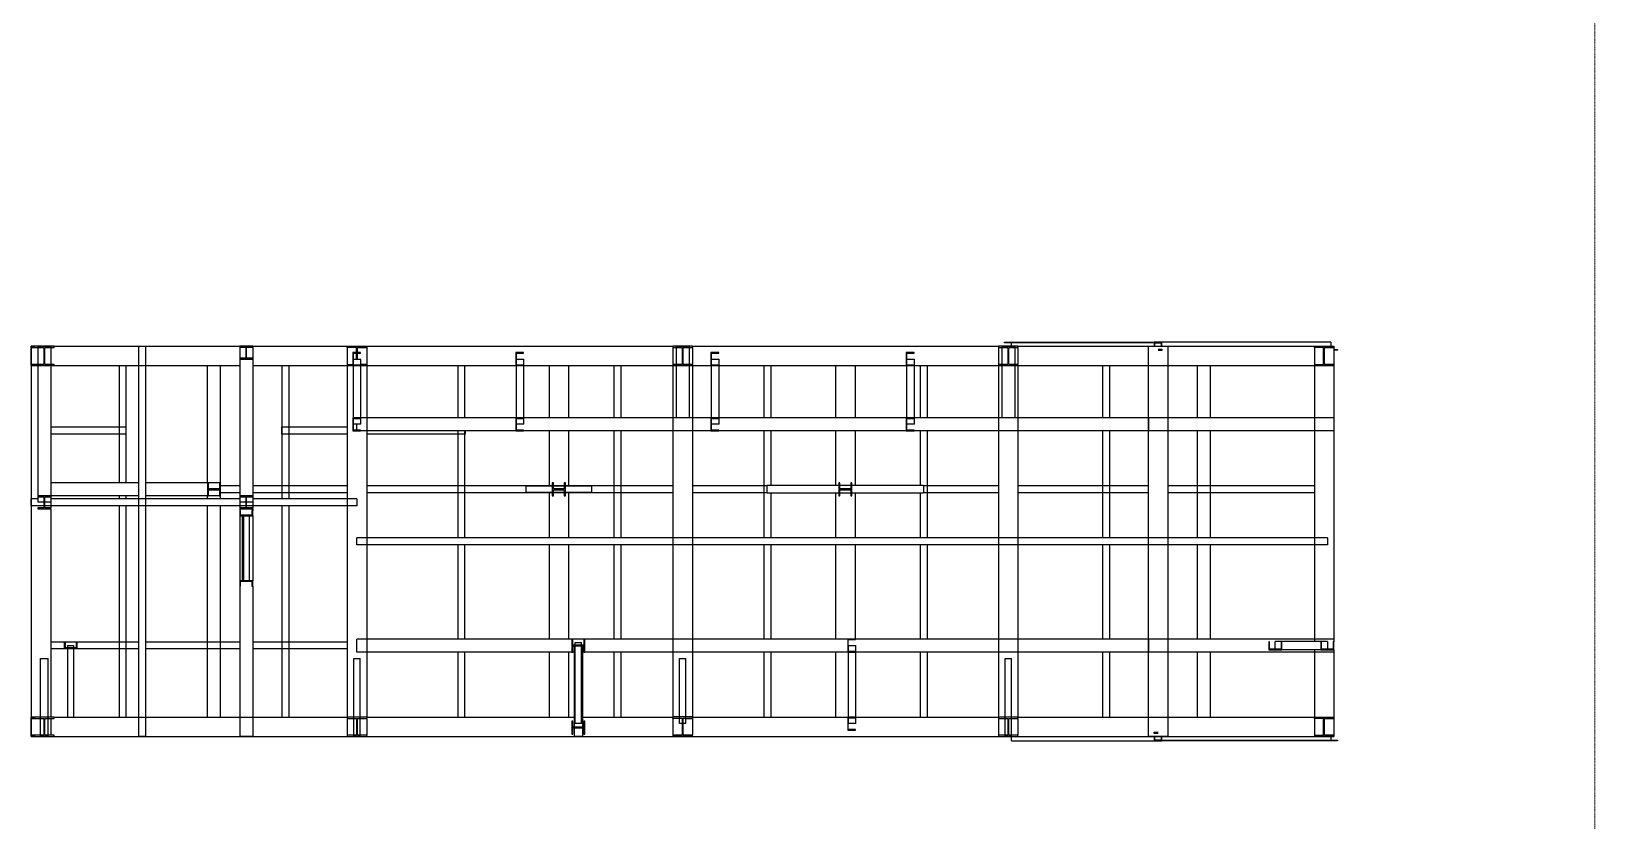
# Model space of a CAD drawing. Header units: inches. Extents: x 19 to 664121, y 34 to 210034.
# Drawn here: x 148952 to 160474, y 130746 to 136569 of the extents above; entities that cross this region are included whole.
import ezdxf

# ---------------------------------------------------------------- set-up
doc = ezdxf.new("R2010")
doc.units = ezdxf.units.IN
doc.header["$MEASUREMENT"] = 0
doc.linetypes.add('DIVIDE2', pattern=[0.625, 0.25, -0.125, 0, -0.125, 0, -0.125])
doc.layers.add('CABLEROUTEALL-EMBED 1_DWG$0$DwgTemplate', color=7, linetype='Continuous')
doc.layers.add('Layout', color=6, linetype='Continuous', lineweight=20)

msp = doc.modelspace()

# ---------------------------------------------------------------- linework, layer by layer
at = {"layer": 'CABLEROUTEALL-EMBED 1_DWG$0$DwgTemplate', "color": 252, "linetype": 'Continuous'}
for p, q in [((148952.46, 134246.45), (148976.46, 134246.45)), ((148952.46, 134246.45), (148952.46, 131366.77)), ((148952.46, 134246.45), (148976.46, 134246.45)), ((148952.46, 134102.47), (148952.46, 134246.45)), ((148976.46, 134246.45), (148952.46, 134246.45)), ((148952.46, 134246.45), (148952.46, 134236.85)), ((148952.46, 134236.85), (148976.46, 134236.85)), ((149120.44, 134246.45), (148976.46, 134246.45)), ((148976.46, 134246.45), (148976.46, 134236.85)), ((148976.46, 134236.85), (149045.09, 134236.85)), ((149000.45, 134246.45), (149000.45, 133094.58)), ((149000.45, 134246.45), (149096.44, 134246.45)), ((149045.09, 134236.85), (149045.09, 134112.06)), ((149051.81, 134112.06), (149051.81, 134236.85)), ((149051.81, 134236.85), (149120.44, 134236.85)), ((149096.44, 134246.45), (149096.44, 133094.58)), ((149120.44, 134246.45), (150488.29, 134246.45)), ((149120.44, 134236.85), (149120.44, 134246.45)), ((149742.93, 134246.45), (149793.8, 134246.45)), ((149742.93, 134246.45), (149742.93, 131366.77)), ((149793.8, 134246.45), (149793.8, 131366.77)), ((150488.29, 134246.45), (150584.28, 134246.45)), ((150488.29, 134246.45), (150488.29, 133094.58)), ((150488.29, 134246.45), (150488.29, 134238.77)), ((150584.28, 134246.45), (150488.29, 134246.45)), ((150488.29, 134238.77), (150533.4, 134238.77)), ((150533.4, 134238.77), (150533.4, 134158.14)), ((150539.16, 134238.77), (150584.28, 134238.77)), ((150539.16, 134158.14), (150539.16, 134238.77)), ((150584.28, 134246.45), (150584.28, 133094.58)), ((150584.28, 134246.45), (153679.93, 134246.45)), ((150584.28, 134238.77), (150584.28, 134246.45)), ((151280.2, 134246.45), (151424.18, 134246.45)), ((151280.2, 134236.85), (151280.2, 134246.45)), ((151280.2, 134246.45), (151424.18, 134246.45)), ((151280.2, 134246.45), (151280.2, 131510.76)), ((151348.83, 134236.85), (151280.2, 134236.85)), ((151348.83, 134198.45), (151348.83, 134236.85)), ((151355.55, 134236.85), (151424.18, 134236.85)), ((151355.55, 134198.45), (151355.55, 134236.85)), ((151424.18, 134246.45), (151424.18, 134236.85)), ((151424.18, 134246.45), (151424.18, 131510.76)), ((153823.91, 134246.45), (153679.93, 134246.45)), ((153679.93, 134246.45), (153679.93, 134236.85)), ((153679.93, 134236.85), (153679.93, 134112.06)), ((153679.93, 134236.85), (153748.56, 134236.85)), ((153703.92, 134246.45), (153799.91, 134246.45)), ((153703.92, 134246.45), (153703.92, 133718.51)), ((153748.56, 134236.85), (153748.56, 134112.06)), ((153755.28, 134112.06), (153755.28, 134236.85)), ((153755.28, 134236.85), (153823.91, 134236.85)), ((153799.91, 134246.45), (153799.91, 133718.51)), ((153823.91, 134236.85), (153823.91, 134246.45)), ((153823.91, 134246.45), (156079.66, 134246.45)), ((153823.91, 134236.85), (153823.91, 134112.06)), ((156223.64, 134246.45), (156079.66, 134246.45)), ((156079.66, 134246.45), (156079.66, 134236.85)), ((156079.66, 134236.85), (156079.66, 134112.06)), ((156079.66, 134236.85), (156148.29, 134236.85)), ((156103.65, 134246.45), (156199.64, 134246.45)), ((156103.65, 134246.45), (156103.65, 133718.51)), ((156123.54, 134276.69), (157227.42, 134276.69)), ((156123.54, 134271.89), (156123.54, 134276.69)), ((157227.42, 134271.89), (156123.54, 134271.89)), ((156148.29, 134236.85), (156148.29, 134112.06)), ((156155.01, 134112.06), (156155.01, 134236.85)), ((156155.01, 134236.85), (156223.64, 134236.85)), ((156175.29, 134246.45), (156175.29, 134271.89)), ((156199.64, 134246.45), (156199.64, 133718.51)), ((156223.64, 134236.85), (156223.64, 134246.45)), ((156223.64, 134246.45), (158551.38, 134246.45)), ((156223.64, 134236.85), (156223.64, 134112.06)), ((157183.53, 134246.45), (157183.53, 131366.77)), ((157183.53, 134246.45), (157327.52, 134246.45)), ((157283.63, 134276.69), (157227.42, 134276.69)), ((157227.42, 134276.69), (157227.42, 134271.89)), ((157227.42, 134271.89), (157279.17, 134271.89)), ((157228.11, 134271.89), (157228.11, 134246.45)), ((157232.46, 134246.45), (157232.46, 134271.89)), ((157282.94, 134221.01), (157255.52, 134221.01)), ((157279.17, 134271.89), (157279.17, 134246.45)), ((157282.94, 134221.01), (157288.88, 134221.01)), ((157282.94, 134216.21), (157282.94, 134221.01)), ((158528.32, 134276.69), (157283.63, 134276.69)), ((157283.63, 134246.45), (157283.63, 134276.69)), ((157327.52, 134246.45), (157327.52, 131366.77)), ((158407.39, 134236.85), (158407.39, 134246.45)), ((158407.39, 134246.45), (158551.38, 134246.45)), ((158407.39, 134246.45), (158407.39, 132067.49)), ((158407.39, 134246.45), (158551.38, 134246.45)), ((158476.03, 134236.85), (158407.39, 134236.85)), ((158476.03, 134112.06), (158476.03, 134236.85)), ((158482.75, 134236.85), (158551.38, 134236.85)), ((158482.75, 134112.06), (158482.75, 134236.85)), ((158528.32, 134276.69), (158528.32, 134246.45)), ((158551.38, 134246.45), (158551.38, 134236.85)), ((158551.38, 134246.45), (158551.38, 132065.09)), ((158551.38, 134246.45), (158551.38, 134102.47)), ((158551.38, 134221.01), (158578.79, 134221.01)), ((158578.79, 134221.01), (158578.79, 134216.21)), ((148976.46, 134112.06), (148952.46, 134112.06)), ((148952.46, 134112.06), (148952.46, 134102.47)), ((148976.46, 134112.06), (148976.46, 134102.47)), ((149045.09, 134112.06), (148976.46, 134112.06)), ((149120.44, 134112.06), (149051.81, 134112.06)), ((149120.44, 134102.47), (149120.44, 134112.06)), ((150488.29, 134158.14), (150488.29, 134150.46)), ((150533.4, 134158.14), (150488.29, 134158.14)), ((150488.29, 134150.46), (150584.28, 134150.46)), ((150584.28, 134158.14), (150539.16, 134158.14)), ((150584.28, 134150.46), (150584.28, 134158.14)), ((151280.2, 134112.06), (151320.99, 134112.06)), ((151280.2, 134112.06), (151280.2, 134102.47)), ((151378.59, 134198.45), (151320.99, 134198.45)), ((151320.99, 134198.45), (151320.99, 134102.47)), ((151323.39, 134150.46), (151380.99, 134150.46)), ((151323.39, 134150.46), (151323.39, 133670.51)), ((151325.79, 134107.26), (151325.79, 134193.65)), ((151325.79, 134193.65), (151378.59, 134193.65)), ((151378.59, 134107.26), (151325.79, 134107.26)), ((151348.83, 134150.46), (151348.83, 134193.65)), ((151355.55, 134150.46), (151355.55, 134193.65)), ((151378.59, 134193.65), (151378.59, 134198.45)), ((151378.59, 134102.47), (151378.59, 134107.26)), ((151380.99, 133670.51), (151380.99, 134150.46)), ((151424.18, 134112.06), (151380.99, 134112.06)), ((151424.18, 134102.47), (151424.18, 134112.06)), ((152523.26, 134198.45), (152523.26, 134102.47)), ((152580.85, 134198.45), (152523.26, 134198.45)), ((152525.66, 134150.46), (152525.66, 133670.51)), ((152525.66, 134150.46), (152583.25, 134150.46)), ((152528.06, 134107.26), (152528.06, 134193.65)), ((152528.06, 134193.65), (152580.85, 134193.65)), ((152580.85, 134107.26), (152528.06, 134107.26)), ((152580.85, 134193.65), (152580.85, 134198.45)), ((152580.85, 134102.47), (152580.85, 134107.26)), ((152583.25, 133670.51), (152583.25, 134150.46)), ((153748.56, 134112.06), (153679.93, 134112.06)), ((153679.93, 134112.06), (153679.93, 134102.47)), ((153823.91, 134112.06), (153755.28, 134112.06)), ((153823.91, 134102.47), (153823.91, 134112.06)), ((153960.69, 134198.45), (153960.69, 134102.47)), ((154018.29, 134198.45), (153960.69, 134198.45)), ((153963.09, 134150.46), (153963.09, 133670.51)), ((153963.09, 134150.46), (154020.69, 134150.46)), ((153965.49, 134107.26), (153965.49, 134193.65)), ((153965.49, 134193.65), (154018.29, 134193.65)), ((154018.29, 134107.26), (153965.49, 134107.26)), ((154018.29, 134193.65), (154018.29, 134198.45)), ((154018.29, 134102.47), (154018.29, 134107.26)), ((154020.69, 133670.51), (154020.69, 134150.46)), ((155458.13, 134198.45), (155400.53, 134198.45)), ((155400.53, 134198.45), (155400.53, 134102.47)), ((155402.93, 134150.46), (155402.93, 133670.51)), ((155402.93, 134150.46), (155460.53, 134150.46)), ((155405.33, 134107.26), (155405.33, 134193.65)), ((155405.33, 134193.65), (155458.13, 134193.65)), ((155458.13, 134107.26), (155405.33, 134107.26)), ((155458.13, 134193.65), (155458.13, 134198.45)), ((155458.13, 134102.47), (155458.13, 134107.26)), ((155460.53, 133670.51), (155460.53, 134150.46)), ((156079.66, 134112.06), (156079.66, 134102.47)), ((156148.29, 134112.06), (156079.66, 134112.06)), ((156223.64, 134112.06), (156155.01, 134112.06)), ((156223.64, 134102.47), (156223.64, 134112.06)), ((157255.52, 134216.21), (157282.94, 134216.21)), ((157288.88, 134216.21), (157282.94, 134216.21)), ((158407.39, 134112.06), (158407.39, 134102.47)), ((158407.39, 134112.06), (158476.03, 134112.06)), ((158551.38, 134112.06), (158482.75, 134112.06)), ((158578.79, 134216.21), (158551.38, 134216.21)), ((158551.38, 134102.47), (158551.38, 134112.06)), ((148952.46, 134102.47), (148976.46, 134102.47)), ((148952.46, 134102.47), (148976.46, 134102.47)), ((148976.46, 134102.47), (149120.44, 134102.47)), ((149120.44, 134102.47), (150488.29, 134102.47)), ((149598.95, 134102.47), (149598.95, 133238.56)), ((149649.82, 134102.47), (149649.82, 133238.56)), ((150248.31, 134102.47), (150248.31, 133238.56)), ((150344.3, 134102.47), (150344.3, 133238.56)), ((150584.28, 134102.47), (151320.99, 134102.47)), ((150798.81, 134102.47), (150798.81, 133120.02)), ((150849.69, 134102.47), (150849.69, 133120.02)), ((151280.2, 134102.47), (151320.99, 134102.47)), ((151320.99, 134102.47), (151378.59, 134102.47)), ((151380.99, 134102.47), (152523.26, 134102.47)), ((151380.99, 134102.47), (151424.18, 134102.47)), ((152094.67, 134102.47), (152094.67, 133718.51)), ((152145.54, 134102.47), (152145.54, 133718.51)), ((152523.26, 134102.47), (152580.85, 134102.47)), ((152583.25, 134102.47), (153679.93, 134102.47)), ((152768.03, 134102.47), (152768.03, 133718.51)), ((152912.01, 134102.47), (152912.01, 133718.51)), ((153246.54, 134102.47), (153246.54, 133718.51)), ((153297.41, 134102.47), (153297.41, 133718.51)), ((153679.93, 134102.47), (153679.93, 131511.86)), ((153679.93, 134102.47), (153823.91, 134102.47)), ((153823.91, 134102.47), (153823.91, 131511.86)), ((153823.91, 134102.47), (153960.69, 134102.47)), ((153960.69, 134102.47), (154018.29, 134102.47)), ((154020.69, 134102.47), (155400.53, 134102.47)), ((154350.41, 134102.47), (154350.41, 133718.51)), ((154401.29, 134102.47), (154401.29, 133718.51)), ((154879.79, 134102.47), (154879.79, 133718.51)), ((155023.78, 134102.47), (155023.78, 133718.51)), ((155400.53, 134102.47), (155458.13, 134102.47)), ((155460.53, 134102.47), (156079.66, 134102.47)), ((155502.28, 134102.47), (155502.28, 133718.51)), ((155553.16, 134102.47), (155553.16, 133718.51)), ((156079.66, 134102.47), (156079.66, 131510.76)), ((156079.66, 134102.47), (156223.64, 134102.47)), ((156223.64, 134102.47), (156223.64, 131510.76)), ((156223.64, 134102.47), (158551.38, 134102.47)), ((156846.13, 134102.47), (156846.13, 133718.51)), ((156897, 134102.47), (156897, 133718.51)), ((157543.49, 134102.47), (157543.49, 133718.51)), ((157639.48, 134102.47), (157639.48, 133718.51)), ((158407.39, 134102.47), (158551.38, 134102.47)), ((149649.82, 133647.96), (149096.44, 133647.96)), ((149649.82, 133647.96), (149649.82, 133597.08)), ((150799.73, 133597.08), (150799.73, 133647.96)), ((151280.2, 133647.96), (150799.73, 133647.96)), ((151320.99, 133718.51), (151320.99, 133622.52)), ((151378.59, 133718.51), (151320.99, 133718.51)), ((151380.99, 133670.51), (151323.39, 133670.51)), ((151325.79, 133713.71), (151378.59, 133713.71)), ((151325.79, 133627.32), (151325.79, 133713.71)), ((151352.19, 133627.32), (151352.19, 133670.51)), ((151378.59, 133713.71), (151378.59, 133718.51)), ((152523.26, 133718.51), (151380.99, 133718.51)), ((152523.26, 133718.51), (152523.26, 133622.52)), ((152580.85, 133718.51), (152523.26, 133718.51)), ((152583.25, 133670.51), (152525.66, 133670.51)), ((152528.06, 133713.71), (152580.85, 133713.71)), ((152528.06, 133627.32), (152528.06, 133713.71)), ((152580.85, 133713.71), (152580.85, 133718.51)), ((153703.92, 133718.51), (152583.25, 133718.51)), ((153799.91, 133718.51), (153703.92, 133718.51)), ((153960.69, 133718.51), (153799.91, 133718.51)), ((153960.69, 133718.51), (153960.69, 133622.52)), ((154018.29, 133718.51), (153960.69, 133718.51)), ((154020.69, 133670.51), (153963.09, 133670.51)), ((153965.49, 133627.32), (153965.49, 133713.71)), ((153965.49, 133713.71), (154018.29, 133713.71)), ((154018.29, 133713.71), (154018.29, 133718.51)), ((155400.53, 133718.51), (154020.69, 133718.51)), ((155458.13, 133718.51), (155400.53, 133718.51)), ((155400.53, 133718.51), (155400.53, 133622.52)), ((155460.53, 133670.51), (155402.93, 133670.51)), ((155405.33, 133713.71), (155458.13, 133713.71)), ((155405.33, 133627.32), (155405.33, 133713.71)), ((155458.13, 133713.71), (155458.13, 133718.51)), ((156103.65, 133718.51), (155460.53, 133718.51)), ((156199.64, 133718.51), (156103.65, 133718.51)), ((157184.33, 133718.51), (156199.64, 133718.51)), ((157184.33, 133718.51), (157184.33, 133622.52)), ((157184.33, 133622.52), (157184.33, 133718.51)), ((158551.38, 133718.51), (157184.33, 133718.51)), ((158551.38, 133718.51), (158551.38, 133622.52)), ((149649.82, 133597.08), (149096.44, 133597.08)), ((151280.2, 133597.08), (150799.73, 133597.08)), ((151320.99, 133622.52), (151378.59, 133622.52)), ((151378.59, 133627.32), (151325.79, 133627.32)), ((151378.59, 133622.52), (151378.59, 133627.32)), ((152523.26, 133622.52), (151378.59, 133622.52)), ((152148.98, 133597.08), (151424.18, 133597.08)), ((152094.67, 133622.52), (152094.67, 132832.05)), ((152145.54, 133622.52), (152145.54, 132832.05)), ((152148.98, 133622.52), (152148.98, 133597.08)), ((152523.26, 133622.52), (152580.85, 133622.52)), ((152580.85, 133627.32), (152528.06, 133627.32)), ((152580.85, 133622.52), (152580.85, 133627.32)), ((153960.69, 133622.52), (152580.85, 133622.52)), ((152768.03, 133622.52), (152768.03, 133213.61)), ((152912.01, 133622.52), (152912.01, 133213.61)), ((153246.54, 133622.52), (153246.54, 132832.05)), ((153297.41, 133622.52), (153297.41, 132832.05)), ((153960.69, 133622.52), (154018.29, 133622.52)), ((154018.29, 133627.32), (153965.49, 133627.32)), ((154018.29, 133622.52), (154018.29, 133627.32)), ((155400.53, 133622.52), (154018.29, 133622.52)), ((154350.41, 133622.52), (154350.41, 132832.05)), ((154401.29, 133622.52), (154401.29, 133219.36)), ((154879.79, 133622.52), (154879.79, 133219.36)), ((155023.78, 133622.52), (155023.78, 133219.36)), ((155400.53, 133622.52), (155458.13, 133622.52)), ((155458.13, 133627.32), (155405.33, 133627.32)), ((155458.13, 133622.52), (155458.13, 133627.32)), ((157184.33, 133622.52), (155458.13, 133622.52)), ((155502.28, 133622.52), (155502.28, 133219.36)), ((155553.16, 133622.52), (155553.16, 132832.05)), ((156846.13, 133622.52), (156846.13, 132832.05)), ((156897, 133622.52), (156897, 132832.05)), ((158551.38, 133622.52), (157184.33, 133622.52)), ((157543.49, 133622.52), (157543.49, 132832.05)), ((157639.48, 133622.52), (157639.48, 132832.05)), ((149742.93, 133238.56), (149096.44, 133238.56)), ((150345.11, 133238.56), (149793.8, 133238.56)), ((150251.07, 133238.56), (150251.07, 133142.57)), ((150258.75, 133238.56), (150251.07, 133238.56)), ((150258.75, 133193.45), (150258.75, 133238.56)), ((150339.38, 133193.45), (150258.75, 133193.45)), ((150258.75, 133142.57), (150258.75, 133187.69)), ((150258.75, 133187.69), (150339.38, 133187.69)), ((150347.06, 133238.56), (150339.38, 133238.56)), ((150339.38, 133238.56), (150339.38, 133193.45)), ((150339.38, 133187.69), (150339.38, 133142.57)), ((150345.11, 133238.56), (150345.11, 133142.57)), ((150347.06, 133142.57), (150347.06, 133238.56)), ((150488.29, 133216.01), (150347.06, 133216.01)), ((151280.2, 133216.01), (150584.28, 133216.01)), ((152792.03, 133216.01), (151424.18, 133216.01)), ((152600.05, 133167.53), (152600.05, 133213.61)), ((153079.99, 133213.61), (152600.05, 133213.61)), ((152792.03, 133238.56), (152792.03, 133142.57)), ((152799.71, 133238.56), (152792.03, 133238.56)), ((152799.71, 133193.45), (152799.71, 133238.56)), ((152880.34, 133216.01), (152799.71, 133216.01)), ((152880.34, 133193.45), (152799.71, 133193.45)), ((152799.71, 133142.57), (152799.71, 133187.69)), ((152799.71, 133187.69), (152880.34, 133187.69)), ((152888.02, 133238.56), (152880.34, 133238.56)), ((152880.34, 133238.56), (152880.34, 133193.45)), ((152880.34, 133187.69), (152880.34, 133142.57)), ((152888.02, 133142.57), (152888.02, 133238.56)), ((153679.93, 133216.01), (152888.02, 133216.01)), ((153079.99, 133213.61), (153079.99, 133167.53)), ((154375.85, 133216.01), (153823.91, 133216.01)), ((155527.72, 133219.36), (154375.85, 133219.36)), ((154375.85, 133161.77), (154375.85, 133219.36)), ((154903.79, 133238.56), (154903.79, 133142.57)), ((154911.47, 133238.56), (154903.79, 133238.56)), ((154911.47, 133193.45), (154911.47, 133238.56)), ((154992.1, 133193.45), (154911.47, 133193.45)), ((154911.47, 133142.57), (154911.47, 133187.69)), ((154911.47, 133187.69), (154992.1, 133187.69)), ((154999.78, 133238.56), (154992.1, 133238.56)), ((154992.1, 133238.56), (154992.1, 133193.45)), ((154992.1, 133187.69), (154992.1, 133142.57)), ((154999.78, 133142.57), (154999.78, 133238.56)), ((155527.72, 133219.36), (155527.72, 133161.77)), ((156079.66, 133216.01), (155527.72, 133216.01)), ((157183.53, 133216.01), (156223.64, 133216.01)), ((158407.39, 133216.01), (157327.52, 133216.01)), ((148952.46, 133069.14), (148952.46, 133120.02)), ((149000.45, 133120.02), (148952.46, 133120.02)), ((149045.57, 133069.14), (148952.46, 133069.14)), ((149096.44, 133142.57), (149000.45, 133142.57)), ((149000.45, 133142.57), (149000.45, 133134.89)), ((149000.45, 133134.89), (149045.57, 133134.89)), ((149096.44, 133094.58), (149000.45, 133094.58)), ((149045.57, 133134.89), (149045.57, 133054.26)), ((149051.33, 133054.26), (149051.33, 133134.89)), ((149051.33, 133134.89), (149096.44, 133134.89)), ((150533.4, 133069.14), (149051.33, 133069.14)), ((149742.93, 133142.57), (149096.44, 133142.57)), ((149096.44, 133134.89), (149096.44, 133142.57)), ((150488.29, 133120.02), (149096.44, 133120.02)), ((149096.44, 133094.58), (149096.44, 133054.26)), ((149598.95, 133142.57), (149598.95, 133120.02)), ((149598.95, 133069.14), (149598.95, 131510.76)), ((149649.82, 133142.57), (149649.82, 133120.02)), ((149649.82, 133069.14), (149649.82, 131510.76)), ((150345.11, 133142.57), (149793.8, 133142.57)), ((150248.31, 133142.57), (150248.31, 133120.02)), ((150248.31, 133069.14), (150248.31, 131510.76)), ((150251.07, 133142.57), (150258.75, 133142.57)), ((150339.38, 133142.57), (150347.06, 133142.57)), ((150344.3, 133142.57), (150344.3, 133120.02)), ((150344.3, 133069.14), (150344.3, 131510.76)), ((150488.29, 133165.13), (150347.06, 133165.13)), ((150584.28, 133142.57), (150488.29, 133142.57)), ((150488.29, 133142.57), (150488.29, 133134.89)), ((150488.29, 133134.89), (150533.4, 133134.89)), ((150584.28, 133094.58), (150488.29, 133094.58)), ((150488.29, 133094.58), (150488.29, 133054.26)), ((150533.4, 133134.89), (150533.4, 133054.26)), ((150539.16, 133134.89), (150584.28, 133134.89)), ((150539.16, 133054.26), (150539.16, 133134.89)), ((151352.19, 133069.14), (150539.16, 133069.14)), ((151280.2, 133165.13), (150584.28, 133165.13)), ((150584.28, 133134.89), (150584.28, 133142.57)), ((151352.19, 133120.02), (150584.28, 133120.02)), ((150584.28, 133094.58), (150584.28, 133054.26)), ((150798.81, 133069.14), (150798.81, 131510.76)), ((150849.69, 133069.14), (150849.69, 131510.76)), ((151352.19, 133120.02), (151352.19, 133069.14)), ((152792.03, 133165.13), (151424.18, 133165.13)), ((153079.99, 133167.53), (152600.05, 133167.53)), ((152768.03, 133167.53), (152768.03, 132832.05)), ((152792.03, 133142.57), (152799.71, 133142.57)), ((152880.34, 133165.13), (152799.71, 133165.13)), ((152880.34, 133142.57), (152888.02, 133142.57)), ((153679.93, 133165.13), (152888.02, 133165.13)), ((152912.01, 133167.53), (152912.01, 132832.05)), ((154375.85, 133165.13), (153823.91, 133165.13)), ((155527.72, 133161.77), (154375.85, 133161.77)), ((154401.29, 133161.77), (154401.29, 132832.05)), ((154879.79, 133161.77), (154879.79, 132832.05)), ((154903.79, 133142.57), (154911.47, 133142.57)), ((154992.1, 133142.57), (154999.78, 133142.57)), ((155023.78, 133161.77), (155023.78, 132832.05)), ((155502.28, 133161.77), (155502.28, 132832.05)), ((156079.66, 133165.13), (155527.72, 133165.13)), ((157183.53, 133165.13), (156223.64, 133165.13)), ((158407.39, 133165.13), (157327.52, 133165.13)), ((149000.45, 133054.26), (149000.45, 133046.58)), ((149045.57, 133054.26), (149000.45, 133054.26)), ((149000.45, 133046.58), (149096.44, 133046.58)), ((149096.44, 133054.26), (149051.33, 133054.26)), ((149096.44, 133046.58), (149096.44, 133054.26)), ((149096.44, 133046.58), (149096.44, 131510.76)), ((150488.29, 133054.26), (150488.29, 133046.58)), ((150533.4, 133054.26), (150488.29, 133054.26)), ((150488.29, 133046.58), (150584.28, 133046.58)), ((150488.29, 133046.58), (150488.29, 133034.32)), ((150488.29, 133034.32), (150488.29, 132995.8)), ((150495.5, 133034.32), (150488.29, 133034.32)), ((150488.29, 132995.8), (150488.29, 132515.86)), ((150488.29, 132995.8), (150585.81, 132995.8)), ((150495.5, 132998.85), (150495.5, 133034.32)), ((150578.59, 132998.85), (150495.5, 132998.85)), ((150508.25, 132515.86), (150508.25, 132995.8)), ((150508.25, 132515.86), (150508.25, 132995.8)), ((150518.49, 132515.86), (150518.49, 132995.8)), ((150584.28, 133054.26), (150539.16, 133054.26)), ((150557.01, 132995.8), (150557.01, 132515.86)), ((150585.81, 133034.32), (150578.59, 133034.32)), ((150578.59, 133034.32), (150578.59, 132998.85)), ((150584.28, 133046.58), (150584.28, 133054.26)), ((150584.28, 133046.58), (150584.28, 133034.32)), ((150584.28, 132995.8), (150584.28, 132515.86)), ((150585.81, 132995.8), (150585.81, 133034.32)), ((158503.38, 132832.05), (151352.19, 132832.05)), ((151352.19, 132781.17), (151352.19, 132832.05)), ((158503.38, 132781.17), (151352.19, 132781.17)), ((152094.67, 132781.17), (152094.67, 132086.69)), ((152145.54, 132781.17), (152145.54, 132086.69)), ((152768.03, 132781.17), (152768.03, 132086.69)), ((152912.01, 132781.17), (152912.01, 132086.69)), ((153246.54, 132781.17), (153246.54, 132086.69)), ((153297.41, 132781.17), (153297.41, 132086.69)), ((154350.41, 132781.17), (154350.41, 132086.69)), ((154401.29, 132781.17), (154401.29, 132086.69)), ((154879.79, 132781.17), (154879.79, 132086.69)), ((155023.78, 132781.17), (155023.78, 132086.69)), ((155502.28, 132781.17), (155502.28, 132086.69)), ((155553.16, 132781.17), (155553.16, 132086.69)), ((156846.13, 132781.17), (156846.13, 132086.69)), ((156897, 132781.17), (156897, 132086.69)), ((157543.49, 132781.17), (157543.49, 132086.69)), ((157639.48, 132781.17), (157639.48, 132086.69)), ((158503.38, 132832.05), (158503.38, 132781.17)), ((150585.81, 132515.86), (150488.29, 132515.86)), ((150488.29, 132515.86), (150488.29, 132477.33)), ((150495.5, 132512.81), (150578.59, 132512.81)), ((150495.5, 132477.33), (150495.5, 132512.81)), ((150578.59, 132512.81), (150578.59, 132477.33)), ((150585.81, 132477.33), (150585.81, 132515.86)), ((150488.29, 132477.33), (150488.29, 131366.77)), ((150488.29, 132477.33), (150495.5, 132477.33)), ((150578.59, 132477.33), (150585.81, 132477.33)), ((150584.28, 132477.33), (150584.28, 131366.77)), ((149742.93, 132064.13), (149096.44, 132064.13)), ((149203.8, 132061.74), (149195.64, 132061.74)), ((149195.64, 132061.74), (149195.64, 132015.66)), ((149203.8, 132020.75), (149203.8, 132061.74)), ((149220.6, 132038.7), (149220.6, 131510.76)), ((149220.6, 132038.7), (149266.67, 132038.7)), ((149266.67, 131510.76), (149266.67, 132038.7)), ((149291.63, 132061.74), (149283.47, 132061.74)), ((149283.47, 132061.74), (149283.47, 132020.75)), ((149291.63, 132015.66), (149291.63, 132061.74)), ((150488.29, 132064.13), (149793.8, 132064.13)), ((151280.2, 132064.13), (150584.28, 132064.13)), ((152936.01, 132086.69), (151352.19, 132086.69)), ((151352.19, 131990.7), (151352.19, 132086.69)), ((152943.69, 132086.69), (152936.01, 132086.69)), ((152936.01, 132086.69), (152936.01, 131990.7)), ((153024.32, 132086.69), (152943.69, 132086.69)), ((152943.69, 132041.58), (152943.69, 132086.69)), ((153024.32, 132041.58), (152943.69, 132041.58)), ((152943.69, 131990.7), (152943.69, 132035.82)), ((152943.69, 132035.82), (153024.32, 132035.82)), ((152953.77, 132035.82), (152953.77, 131436.85)), ((152960.97, 131462.76), (152960.97, 132059.92)), ((152960.97, 132059.92), (153007.04, 132059.92)), ((153007.04, 131462.76), (153007.04, 132059.92)), ((153014.24, 132035.82), (153014.24, 131436.85)), ((153024.32, 132086.69), (153024.32, 132041.58)), ((153032, 132086.69), (153024.32, 132086.69)), ((153024.32, 132035.82), (153024.32, 131990.7)), ((154968.58, 132086.69), (153032, 132086.69)), ((153032, 131990.7), (153032, 132086.69)), ((154968.58, 132086.69), (154968.58, 131990.7)), ((155026.17, 132086.69), (154968.58, 132086.69)), ((154970.98, 132038.7), (154970.98, 131462.76)), ((154970.98, 132038.7), (155028.57, 132038.7)), ((154973.38, 132081.89), (155026.17, 132081.89)), ((154973.38, 131995.5), (154973.38, 132081.89)), ((157184.33, 132086.69), (155026.17, 132086.69)), ((155026.17, 132081.89), (155026.17, 132086.69)), ((155028.57, 131462.76), (155028.57, 132038.7)), ((157184.33, 132086.69), (157184.33, 131990.7)), ((157184.33, 131990.7), (157184.33, 132086.69)), ((158551.38, 132086.69), (157184.33, 132086.69)), ((158071.43, 132065.09), (158071.43, 132007.5)), ((158076.23, 132065.09), (158071.43, 132065.09)), ((158076.23, 132012.3), (158076.23, 132065.09)), ((158503.38, 132067.49), (158119.43, 132067.49)), ((158119.43, 132009.9), (158119.43, 132067.49)), ((158167.42, 132065.09), (158162.62, 132065.09)), ((158162.62, 132065.09), (158162.62, 132012.3)), ((158167.42, 132007.5), (158167.42, 132065.09)), ((158460.19, 132065.09), (158455.39, 132065.09)), ((158455.39, 132065.09), (158455.39, 132007.5)), ((158460.19, 132012.3), (158460.19, 132065.09)), ((158503.38, 132067.49), (158503.38, 132009.9)), ((158551.38, 132065.09), (158546.58, 132065.09)), ((158546.58, 132065.09), (158546.58, 132012.3)), ((158551.38, 132086.69), (158551.38, 132065.09)), ((158551.38, 132007.5), (158551.38, 132065.09)), ((149019.65, 131366.77), (149019.65, 131942.71)), ((149019.65, 131942.71), (149077.25, 131942.71)), ((149077.25, 131366.77), (149077.25, 131942.71)), ((149220.6, 132013.26), (149096.44, 132013.26)), ((149195.64, 132015.66), (149291.63, 132015.66)), ((149283.47, 132020.75), (149203.8, 132020.75)), ((149742.93, 132013.26), (149266.67, 132013.26)), ((150488.29, 132013.26), (149793.8, 132013.26)), ((151280.2, 132013.26), (150584.28, 132013.26)), ((151329.15, 131942.71), (151375.23, 131942.71)), ((151329.15, 131366.77), (151329.15, 131942.71)), ((152936.01, 131990.7), (151352.19, 131990.7)), ((151375.23, 131366.77), (151375.23, 131942.71)), ((152094.67, 131990.7), (152094.67, 131510.76)), ((152145.54, 131990.7), (152145.54, 131510.76)), ((152768.03, 131990.7), (152768.03, 131510.76)), ((152912.01, 131990.7), (152912.01, 131510.76)), ((152936.01, 131990.7), (152943.69, 131990.7)), ((152960.97, 131990.7), (152943.69, 131990.7)), ((153024.32, 131990.7), (153007.04, 131990.7)), ((153024.32, 131990.7), (153032, 131990.7)), ((154968.58, 131990.7), (153032, 131990.7)), ((153246.54, 131990.7), (153246.54, 131510.76)), ((153297.41, 131990.7), (153297.41, 131510.76)), ((153728.88, 131942.71), (153774.96, 131942.71)), ((153728.88, 131462.76), (153728.88, 131942.71)), ((153774.96, 131462.76), (153774.96, 131942.71)), ((154350.41, 131990.7), (154350.41, 131510.76)), ((154401.29, 131990.7), (154401.29, 131510.76)), ((154879.79, 131990.7), (154879.79, 131510.76)), ((154968.58, 131990.7), (155026.17, 131990.7)), ((155026.17, 131995.5), (154973.38, 131995.5)), ((155026.17, 131990.7), (155026.17, 131995.5)), ((157184.33, 131990.7), (155028.57, 131990.7)), ((155502.28, 131990.7), (155502.28, 131510.76)), ((155553.16, 131990.7), (155553.16, 131510.76)), ((156128.61, 131366.77), (156128.61, 131942.71)), ((156128.61, 131942.71), (156174.69, 131942.71)), ((156174.69, 131366.77), (156174.69, 131942.71)), ((156846.13, 131990.7), (156846.13, 131510.76)), ((156897, 131990.7), (156897, 131510.76)), ((158551.38, 131990.7), (157184.33, 131990.7)), ((157543.49, 131990.7), (157543.49, 131510.76)), ((157639.48, 131990.7), (157639.48, 131510.76)), ((158071.43, 132007.5), (158167.42, 132007.5)), ((158162.62, 132012.3), (158076.23, 132012.3)), ((158119.43, 132009.9), (158503.38, 132009.9)), ((158407.39, 132009.9), (158407.39, 131366.77)), ((158455.39, 132007.5), (158551.38, 132007.5)), ((158546.58, 132012.3), (158460.19, 132012.3)), ((158551.38, 132007.5), (158551.38, 131366.77)), ((158551.38, 132007.5), (158551.38, 131990.7)), ((148952.46, 131366.77), (148952.46, 131510.76)), ((148952.46, 131510.76), (148976.46, 131510.76)), ((148952.46, 131510.76), (148952.46, 131501.16)), ((148976.46, 131510.76), (148952.46, 131510.76)), ((148952.46, 131501.16), (148976.46, 131501.16)), ((148976.46, 131510.76), (148976.46, 131501.16)), ((149120.44, 131510.76), (148976.46, 131510.76)), ((148976.46, 131501.16), (149045.09, 131501.16)), ((149045.09, 131501.16), (149045.09, 131376.37)), ((149051.81, 131501.16), (149120.44, 131501.16)), ((149051.81, 131376.37), (149051.81, 131501.16)), ((149096.44, 131501.16), (149096.44, 131376.37)), ((149120.44, 131510.76), (151280.2, 131510.76)), ((149120.44, 131501.16), (149120.44, 131510.76)), ((151424.18, 131510.76), (151280.2, 131510.76)), ((151280.2, 131510.76), (151280.2, 131501.16)), ((151280.2, 131501.16), (151348.83, 131501.16)), ((151280.2, 131501.16), (151280.2, 131376.37)), ((151348.83, 131501.16), (151348.83, 131376.37)), ((151355.55, 131501.16), (151424.18, 131501.16)), ((151355.55, 131376.37), (151355.55, 131501.16)), ((151424.18, 131510.76), (152960.97, 131510.76)), ((151424.18, 131501.16), (151424.18, 131510.76)), ((151424.18, 131501.16), (151424.18, 131376.37)), ((152943.69, 131481.96), (152936.01, 131481.96)), ((152936.01, 131481.96), (152936.01, 131385.97)), ((152943.69, 131436.85), (152943.69, 131481.96)), ((153007.04, 131462.76), (152960.97, 131462.76)), ((153007.04, 131510.76), (153679.93, 131510.76)), ((153032, 131481.96), (153024.32, 131481.96)), ((153024.32, 131481.96), (153024.32, 131436.85)), ((153032, 131385.97), (153032, 131481.96)), ((153823.91, 131511.86), (153679.93, 131511.86)), ((153679.93, 131511.86), (153679.93, 131502.26)), ((153679.93, 131502.26), (153679.93, 131377.47)), ((153679.93, 131502.26), (153748.56, 131502.26)), ((153679.93, 131501.16), (153679.93, 131502.26)), ((153728.88, 131501.16), (153679.93, 131501.16)), ((153774.96, 131462.76), (153728.88, 131462.76)), ((153748.56, 131502.26), (153748.56, 131377.47)), ((153755.28, 131377.47), (153755.28, 131502.26)), ((153755.28, 131502.26), (153823.91, 131502.26)), ((153774.96, 131501.16), (153823.91, 131501.16)), ((153823.91, 131502.26), (153823.91, 131511.86)), ((153823.91, 131510.76), (154968.58, 131510.76)), ((153823.91, 131502.26), (153823.91, 131377.47)), ((153823.91, 131502.26), (153823.91, 131501.16)), ((154968.58, 131510.76), (154968.58, 131414.77)), ((155026.17, 131510.76), (154968.58, 131510.76)), ((155028.57, 131462.76), (154970.98, 131462.76)), ((154973.38, 131419.57), (154973.38, 131505.96)), ((154973.38, 131505.96), (155026.17, 131505.96)), ((155026.17, 131505.96), (155026.17, 131510.76)), ((155028.57, 131510.76), (156079.66, 131510.76)), ((156223.64, 131510.76), (156079.66, 131510.76)), ((156079.66, 131510.76), (156079.66, 131501.16)), ((156079.66, 131501.16), (156079.66, 131376.37)), ((156079.66, 131501.16), (156148.29, 131501.16)), ((156148.29, 131501.16), (156148.29, 131376.37)), ((156155.01, 131376.37), (156155.01, 131501.16)), ((156155.01, 131501.16), (156223.64, 131501.16)), ((156223.64, 131510.76), (158551.38, 131510.76)), ((156223.64, 131501.16), (156223.64, 131510.76)), ((156223.64, 131501.16), (156223.64, 131376.37)), ((158407.39, 131510.76), (158551.38, 131510.76)), ((158407.39, 131501.16), (158407.39, 131510.76)), ((158476.03, 131501.16), (158407.39, 131501.16)), ((158476.03, 131376.37), (158476.03, 131501.16)), ((158482.75, 131376.37), (158482.75, 131501.16)), ((158482.75, 131501.16), (158551.38, 131501.16)), ((158551.38, 131510.76), (158551.38, 131366.77)), ((158551.38, 131510.76), (158551.38, 131501.16)), ((148976.46, 131376.37), (148952.46, 131376.37)), ((148952.46, 131376.37), (148952.46, 131366.77)), ((148976.46, 131366.77), (148952.46, 131366.77)), ((148952.46, 131366.77), (148976.46, 131366.77)), ((148952.46, 131366.77), (148976.46, 131366.77)), ((148976.46, 131376.37), (148976.46, 131366.77)), ((149045.09, 131376.37), (148976.46, 131376.37)), ((148976.46, 131366.77), (149120.44, 131366.77)), ((149077.25, 131366.77), (149019.65, 131366.77)), ((149120.44, 131376.37), (149051.81, 131376.37)), ((149120.44, 131366.77), (149120.44, 131376.37)), ((149120.44, 131366.77), (151280.2, 131366.77)), ((149793.8, 131366.77), (149742.93, 131366.77)), ((150584.28, 131366.77), (150488.29, 131366.77)), ((151280.2, 131376.37), (151280.2, 131366.77)), ((151348.83, 131376.37), (151280.2, 131376.37)), ((151280.2, 131366.77), (151424.18, 131366.77)), ((151375.23, 131366.77), (151329.15, 131366.77)), ((151424.18, 131376.37), (151355.55, 131376.37)), ((151424.18, 131366.77), (151424.18, 131376.37)), ((151424.18, 131366.77), (156079.66, 131366.77)), ((152936.01, 131385.97), (152943.69, 131385.97)), ((153024.32, 131436.85), (152943.69, 131436.85)), ((152943.69, 131431.09), (153024.32, 131431.09)), ((152943.69, 131385.97), (152943.69, 131431.09)), ((152953.77, 131431.09), (152953.77, 131366.77)), ((153014.24, 131366.77), (152953.77, 131366.77)), ((153014.24, 131431.09), (153014.24, 131366.77)), ((153024.32, 131431.09), (153024.32, 131385.97)), ((153024.32, 131385.97), (153032, 131385.97)), ((153748.56, 131377.47), (153679.93, 131377.47)), ((153679.93, 131377.47), (153679.93, 131367.87)), ((153679.93, 131367.87), (153679.93, 131366.77)), ((153679.93, 131367.87), (153823.91, 131367.87)), ((153679.93, 131367.87), (153679.93, 131366.77)), ((153823.91, 131366.77), (153679.93, 131366.77)), ((153679.93, 131366.77), (153823.91, 131366.77)), ((153823.91, 131377.47), (153755.28, 131377.47)), ((153823.91, 131367.87), (153823.91, 131377.47)), ((153823.91, 131367.87), (153823.91, 131366.77)), ((153823.91, 131366.77), (153823.91, 131367.87)), ((154968.58, 131414.77), (155026.17, 131414.77)), ((155026.17, 131419.57), (154973.38, 131419.57)), ((155026.17, 131414.77), (155026.17, 131419.57)), ((156148.29, 131376.37), (156079.66, 131376.37)), ((156079.66, 131376.37), (156079.66, 131366.77)), ((156079.66, 131366.77), (156223.64, 131366.77)), ((156174.69, 131366.77), (156128.61, 131366.77)), ((156223.64, 131376.37), (156155.01, 131376.37)), ((156175.29, 131336.54), (156175.29, 131366.77)), ((156223.64, 131366.77), (156223.64, 131376.37)), ((156223.64, 131366.77), (158551.38, 131366.77)), ((157327.52, 131366.77), (157183.53, 131366.77)), ((157223, 131397.01), (157227.42, 131397.01)), ((157227.42, 131392.21), (157223, 131392.21)), ((157227.42, 131397.01), (157227.42, 131392.21)), ((157255.52, 131397.01), (157227.42, 131397.01)), ((157227.42, 131392.21), (157255.52, 131392.21)), ((157228.11, 131366.77), (157228.11, 131336.54)), ((157232.46, 131341.34), (157232.46, 131366.77)), ((157282.94, 131341.34), (157232.46, 131341.34)), ((157279.17, 131366.77), (157279.17, 131341.34)), ((157282.94, 131341.34), (158578.79, 131341.34)), ((157282.94, 131336.54), (157282.94, 131341.34)), ((157283.63, 131341.34), (157283.63, 131366.77)), ((158407.39, 131376.37), (158476.03, 131376.37)), ((158407.39, 131376.37), (158407.39, 131366.77)), ((158551.38, 131366.77), (158407.39, 131366.77)), ((158407.39, 131366.77), (158551.38, 131366.77)), ((158551.38, 131376.37), (158482.75, 131376.37)), ((158528.32, 131366.77), (158528.32, 131341.34)), ((158551.38, 131366.77), (158551.38, 131376.37)), ((158578.79, 131341.34), (158578.79, 131336.54)), ((156175.29, 131336.54), (157228.11, 131336.54)), ((157228.11, 131336.54), (157282.94, 131336.54)), ((158578.79, 131336.54), (157282.94, 131336.54))]:
    msp.add_line(p, q, dxfattribs=at)
at = {"layer": 'Layout', "color": 252, "linetype": 'DIVIDE2', "ltscale": 10}
msp.add_line((160473.57, 170592.19), (160473.57, 122592.19), dxfattribs=at)
msp.add_line((160473.57, 170592.19), (160473.57, 122592.19), dxfattribs=at)

doc.saveas('drawing.dxf')
